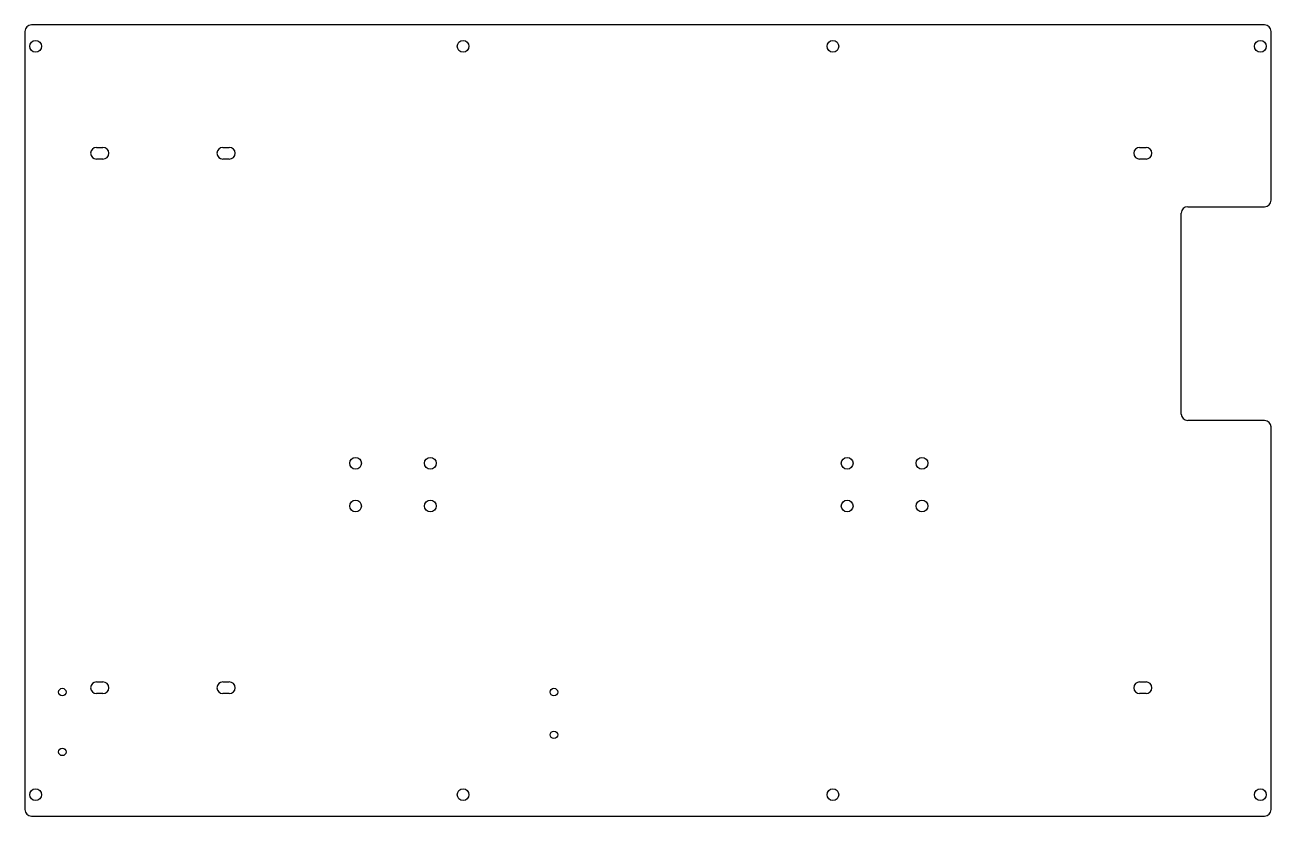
# Model space of a CAD drawing. Header units: millimetres. Extents: x -3 to 580, y -370 to 0.
import ezdxf

# ---------------------------------------------------------------- set-up
doc = ezdxf.new("R2010")
doc.units = ezdxf.units.MM

msp = doc.modelspace()

# ---------------------------------------------------------------- linework, layer by layer
for p, q in [((577, 0), (0, 0)), ((-3, -3), (-3, -367)), ((580, -82), (580, -3)), ((30.5, -57.25), (33.5, -57.25)), ((89.61, -57.25), (92.61, -57.25)), ((518.5, -57.25), (521.5, -57.25)), ((33.5, -62.75), (30.5, -62.75)), ((92.61, -62.75), (89.61, -62.75)), ((521.5, -62.75), (518.5, -62.75)), ((541, -85), (577, -85)), ((538, -182), (538, -88)), ((577, -185), (541, -185)), ((580, -367), (580, -188)), ((30.5, -307.25), (33.5, -307.25)), ((89.61, -307.25), (92.61, -307.25)), ((518.5, -307.25), (521.5, -307.25)), ((33.5, -312.75), (30.5, -312.75)), ((92.61, -312.75), (89.61, -312.75)), ((521.5, -312.75), (518.5, -312.75)), ((0, -370), (577, -370))]:
    msp.add_line(p, q)
for centre, radius in [((2, -10), 2.75), ((202, -10), 2.75), ((375, -10), 2.75), ((575, -10), 2.75), ((151.68, -205), 2.75), ((186.68, -205), 2.75), ((381.68, -205), 2.75), ((416.68, -205), 2.75), ((151.68, -225), 2.75), ((186.68, -225), 2.75), ((381.68, -225), 2.75), ((416.68, -225), 2.75), ((14.5, -312), 1.75), ((244.5, -312), 1.75), ((244.5, -332), 1.75), ((14.5, -340), 1.75), ((2, -360), 2.75), ((202, -360), 2.75), ((375, -360), 2.75), ((575, -360), 2.75)]:
    msp.add_circle(centre, radius)
for centre, radius, start, end in [((0, -3), 3, 90, 180), ((577, -3), 3, 0, 90), ((30.5, -60), 2.75, 90, 270), ((33.5, -60), 2.75, 270, 90), ((89.61, -60), 2.75, 90, 270), ((92.61, -60), 2.75, 270, 90), ((518.5, -60), 2.75, 90, 270), ((521.5, -60), 2.75, 270, 90), ((541, -88), 3, 90, 180), ((577, -82), 3, 270, 0), ((541, -182), 3, 180, 270), ((577, -188), 3, 0, 90), ((30.5, -310), 2.75, 90, 270), ((33.5, -310), 2.75, 270, 90), ((89.61, -310), 2.75, 90, 270), ((92.61, -310), 2.75, 270, 90), ((518.5, -310), 2.75, 90, 270), ((521.5, -310), 2.75, 270, 90), ((0, -367), 3, 180, 270), ((577, -367), 3, 270, 0)]:
    msp.add_arc(centre, radius, start, end)

doc.saveas('drawing.dxf')
